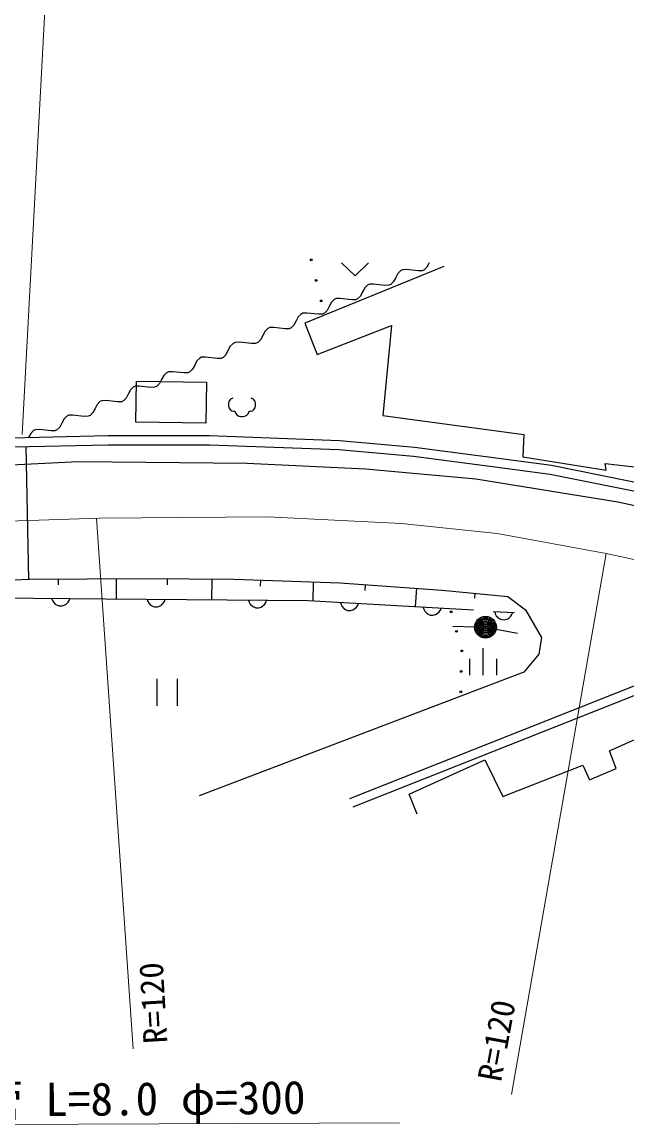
# Model space of a CAD drawing. Units: millimetres, scale not verified. Extents: x 40000 to 680000, y 20000 to 380000.
# Drawn here: x 312462 to 345845, y 258681 to 319510 of the extents above; entities that cross this region are included whole.
import ezdxf
from ezdxf.enums import TextEntityAlignment as Align

# ---------------------------------------------------------------- set-up
doc = ezdxf.new("R2010")
doc.units = ezdxf.units.MM
doc.header["$LTSCALE"] = 1000
doc.linetypes.add('CHAIN', pattern=[18.5, 12, -1.5, 3.5, -1.5])
for name, color, linetype, lineweight in [('M-BGD', 7, 'Continuous', 25), ('M-BMK', 2, 'CHAIN', 13), ('M-STR-HTXT', 7, 'Continuous', 13), ('M-STR-STRC', 7, 'Continuous', 25)]:
    doc.layers.add(name, color=color, linetype=linetype, lineweight=lineweight)
doc.styles.add('ＭＳ ゴシック', font='')
doc.styles.get('ＭＳ ゴシック').set_extended_font_data('MS Gothic')

msp = doc.modelspace()

# ---------------------------------------------------------------- linework, layer by layer
at = {"layer": 'M-BGD'}
for p, q in [((335744, 306028), (328075, 302899)), ((330087, 306234), (330837, 305514)), ((330837, 305514), (331587, 306234)), ((334801, 305996), (334650, 305842)), ((334921, 306222), (334801, 305996)), ((333087, 305423), (332968, 305197)), ((333207, 305650), (333087, 305423)), ((333358, 305803), (333207, 305650)), ((333468, 305851), (333358, 305803)), ((333683, 305858), (333468, 305851)), ((334324, 305788), (333683, 305858)), ((334540, 305794), (334324, 305788)), ((334650, 305842), (334540, 305794)), ((331373, 304851), (331253, 304625)), ((331524, 305004), (331373, 304851)), ((331634, 305052), (331524, 305004)), ((331850, 305059), (331634, 305052)), ((332491, 304989), (331850, 305059)), ((332706, 304996), (332491, 304989)), ((332816, 305044), (332706, 304996)), ((332968, 305197), (332816, 305044)), ((329691, 304206), (329539, 304052)), ((329801, 304254), (329691, 304206)), ((330016, 304260), (329801, 304254)), ((330657, 304190), (330016, 304260)), ((330873, 304197), (330657, 304190)), ((330983, 304245), (330873, 304197)), ((331134, 304398), (330983, 304245)), ((331253, 304625), (331134, 304398)), ((329300, 303599), (329149, 303446)), ((329420, 303826), (329300, 303599)), ((329539, 304052), (329420, 303826)), ((327586, 303027), (327467, 302801)), ((327706, 303254), (327586, 303027)), ((327857, 303407), (327706, 303254)), ((327967, 303455), (327857, 303407)), ((328183, 303461), (327967, 303455)), ((328824, 303392), (328183, 303461)), ((329039, 303398), (328824, 303392)), ((329149, 303446), (329039, 303398)), ((325872, 302455), (325753, 302228)), ((326024, 302608), (325872, 302455)), ((326134, 302656), (326024, 302608)), ((326349, 302663), (326134, 302656)), ((326990, 302593), (326349, 302663)), ((327205, 302599), (326990, 302593)), ((327315, 302647), (327205, 302599)), ((327467, 302801), (327315, 302647)), ((328075, 302899), (328750, 301182)), ((328750, 301182), (332860, 302777)), ((332860, 302777), (332369, 297807)), ((324112, 301788), (323953, 301628)), ((324227, 301839), (324112, 301788)), ((324454, 301846), (324227, 301839)), ((325127, 301772), (324454, 301846)), ((325353, 301779), (325127, 301772)), ((325468, 301830), (325353, 301779)), ((325627, 301990), (325468, 301830)), ((325753, 302228), (325627, 301990)), ((323708, 301163), (323557, 301010)), ((323828, 301390), (323708, 301163)), ((323953, 301628), (323828, 301390)), ((321994, 300591), (321875, 300364)), ((322113, 300817), (321994, 300591)), ((322265, 300971), (322113, 300817)), ((322375, 301019), (322265, 300971)), ((322590, 301025), (322375, 301019)), ((323231, 300955), (322590, 301025)), ((323447, 300962), (323231, 300955)), ((323557, 301010), (323447, 300962)), ((320280, 300019), (320160, 299792)), ((320431, 300172), (320280, 300019)), ((320541, 300220), (320431, 300172)), ((320757, 300226), (320541, 300220)), ((321398, 300157), (320757, 300226)), ((321613, 300163), (321398, 300157)), ((321723, 300211), (321613, 300163)), ((321875, 300364), (321723, 300211)), ((318598, 299373), (318446, 299220)), ((318708, 299421), (318598, 299373)), ((318923, 299428), (318708, 299421)), ((318749, 297439), (318785, 299709)), ((318785, 299709), (322650, 299647)), ((319564, 299358), (318923, 299428)), ((319780, 299364), (319564, 299358)), ((319890, 299412), (319780, 299364)), ((320041, 299566), (319890, 299412)), ((320160, 299792), (320041, 299566)), ((322650, 299647), (322614, 297378)), ((318207, 298767), (318056, 298614)), ((318327, 298993), (318207, 298767)), ((318446, 299220), (318327, 298993)), ((323973, 298706), (323883, 298586)), ((324093, 298766), (323973, 298706)), ((325233, 298706), (325113, 298766)), ((325323, 298586), (325233, 298706)), ((316493, 298195), (316374, 297968)), ((316613, 298421), (316493, 298195)), ((316764, 298574), (316613, 298421)), ((316874, 298622), (316764, 298574)), ((317089, 298629), (316874, 298622)), ((317731, 298559), (317089, 298629)), ((317946, 298566), (317731, 298559)), ((318056, 298614), (317946, 298566)), ((323883, 298586), (323853, 298466)), ((323853, 298466), (323853, 298346)), ((323853, 298346), (323883, 298226)), ((323883, 298226), (323943, 298136)), ((323943, 298136), (324033, 298076)), ((324033, 298076), (324153, 298046)), ((325053, 298046), (325173, 298076)), ((325173, 298076), (325263, 298136)), ((325263, 298136), (325323, 298226)), ((325353, 298466), (325323, 298586)), ((325323, 298226), (325353, 298346)), ((325353, 298346), (325353, 298466)), ((314779, 297622), (314660, 297396)), ((314931, 297776), (314779, 297622)), ((315041, 297823), (314931, 297776)), ((315256, 297830), (315041, 297823)), ((315897, 297760), (315256, 297830)), ((316112, 297767), (315897, 297760)), ((316222, 297815), (316112, 297767)), ((316374, 297968), (316222, 297815)), ((324153, 298046), (324213, 298046)), ((324213, 298046), (324243, 297956)), ((324243, 297956), (324303, 297866)), ((324303, 297866), (324423, 297776)), ((324423, 297776), (324543, 297746)), ((324543, 297746), (324663, 297746)), ((324663, 297746), (324753, 297776)), ((324753, 297776), (324873, 297836)), ((324873, 297836), (324933, 297896)), ((324933, 297896), (324963, 297956)), ((324963, 297956), (324993, 298046)), ((324993, 298046), (325053, 298046)), ((332369, 297807), (340161, 296764)), ((313097, 296977), (312946, 296824)), ((313207, 297025), (313097, 296977)), ((313422, 297031), (313207, 297025)), ((314064, 296962), (313422, 297031)), ((314279, 296968), (314064, 296962)), ((314389, 297016), (314279, 296968)), ((314540, 297169), (314389, 297016)), ((314660, 297396), (314540, 297169)), ((322614, 297378), (318749, 297439)), ((308945, 296505), (317198, 296701)), ((312946, 296824), (312826, 296597)), ((317198, 296701), (322811, 296701)), ((322811, 296701), (329979, 296425)), ((329979, 296425), (334125, 296070)), ((340161, 296764), (340100, 295537)), ((308958, 296005), (317204, 296201)), ((312663, 296093), (312817, 288772)), ((317204, 296201), (322801, 296201)), ((322801, 296201), (329948, 295926)), ((329948, 295926), (334070, 295573)), ((334125, 296070), (338061, 295540)), ((334070, 295573), (337995, 295044)), ((337995, 295044), (341608, 294573)), ((338061, 295540), (341689, 295066)), ((340100, 295537), (344701, 294801)), ((341689, 295066), (348533, 293690)), ((344701, 294801), (344640, 295169)), ((344640, 295169), (347830, 294801)), ((341608, 294573), (348440, 293198)), ((307516, 288577), (312866, 288774)), ((312866, 288774), (319247, 288823)), ((314461, 288786), (314464, 288468)), ((317652, 288810), (317660, 287695)), ((319247, 288823), (324155, 288774)), ((320474, 288810), (320470, 288468)), ((322928, 288786), (322917, 287648)), ((324155, 288774), (329996, 288577)), ((325615, 288724), (325604, 288395)), ((328535, 288626), (328501, 287588)), ((329996, 288577), (335640, 288185)), ((331407, 288479), (331385, 288164)), ((307198, 287798), (317063, 287700)), ((314097, 287729), (314135, 287609)), ((334229, 288283), (334159, 287272)), ((335640, 288185), (339265, 287829)), ((337453, 288007), (337426, 287733)), ((339265, 287829), (340247, 287092)), ((314135, 287609), (314194, 287508)), ((314194, 287508), (314293, 287407)), ((314293, 287407), (314393, 287346)), ((314393, 287346), (314512, 287305)), ((314512, 287305), (314672, 287304)), ((314672, 287304), (314793, 287342)), ((314793, 287342), (314893, 287401)), ((314893, 287401), (314994, 287500)), ((314994, 287500), (315055, 287600)), ((315055, 287600), (315096, 287719)), ((317063, 287700), (328253, 287602)), ((319360, 287680), (319399, 287559)), ((319399, 287559), (319459, 287459)), ((319459, 287459), (319558, 287358)), ((319558, 287358), (319657, 287297)), ((319657, 287297), (319777, 287256)), ((319777, 287256), (319937, 287255)), ((319937, 287255), (320057, 287294)), ((320057, 287294), (320158, 287353)), ((320158, 287353), (320259, 287452)), ((320259, 287452), (320319, 287551)), ((320319, 287551), (320360, 287671)), ((324956, 287631), (324995, 287510)), ((324995, 287510), (325054, 287410)), ((325054, 287410), (325153, 287309)), ((325153, 287309), (325252, 287248)), ((325252, 287248), (325372, 287207)), ((325372, 287207), (325532, 287206)), ((325532, 287206), (325652, 287244)), ((325652, 287244), (325753, 287304)), ((325753, 287304), (325854, 287403)), ((325854, 287403), (325915, 287502)), ((325915, 287502), (325956, 287622)), ((328253, 287602), (337376, 287092)), ((330035, 287502), (330068, 287380)), ((330068, 287380), (330122, 287277)), ((330122, 287277), (330217, 287172)), ((330217, 287172), (330313, 287106)), ((330712, 287084), (330816, 287138)), ((330816, 287138), (330921, 287232)), ((330921, 287232), (330987, 287329)), ((330987, 287329), (331033, 287447)), ((334596, 287248), (334629, 287126)), ((334629, 287126), (334683, 287022)), ((335548, 287074), (335594, 287192)), ((330313, 287106), (330431, 287059)), ((330431, 287059), (330590, 287051)), ((330590, 287051), (330712, 287084)), ((334683, 287022), (334778, 286917)), ((334778, 286917), (334874, 286852)), ((334874, 286852), (334992, 286805)), ((334992, 286805), (335152, 286796)), ((335152, 286796), (335274, 286829)), ((335274, 286829), (335377, 286884)), ((335377, 286884), (335482, 286978)), ((335482, 286978), (335548, 287074)), ((338455, 286994), (339633, 286945)), ((338545, 286991), (338580, 286869)), ((338580, 286869), (338636, 286767)), ((338636, 286767), (338731, 286663)), ((338731, 286663), (338829, 286598)), ((338829, 286598), (338947, 286553)), ((338947, 286553), (339107, 286547)), ((339107, 286547), (339228, 286582)), ((339228, 286582), (339331, 286638)), ((339331, 286638), (339435, 286733)), ((339435, 286733), (339499, 286831)), ((339499, 286831), (339544, 286949)), ((340247, 287092), (341130, 285571)), ((337438, 286142), (336239, 286169)), ((338629, 286022), (339810, 285811)), ((330555, 276693), (352410, 285348)), ((341130, 285571), (340983, 284638)), ((330739, 276228), (352452, 284828)), ((337898, 284986), (337898, 283486)), ((337148, 284386), (337148, 283486)), ((338648, 284386), (338648, 283486)), ((340983, 284638), (340149, 283657)), ((340149, 283657), (322234, 276835)), ((319903, 283290), (319903, 281790)), ((321043, 281790), (321043, 283290)), ((344878, 279315), (353222, 283058)), ((345246, 278334), (344878, 279315)), ((333835, 276923), (338007, 278825)), ((338007, 278825), (338988, 276800)), ((338988, 276800), (343405, 278518)), ((343405, 278518), (343774, 277720)), ((343774, 277720), (345246, 278334)), ((334264, 275818), (333835, 276923))]:
    msp.add_line(p, q, dxfattribs=at)
for centre, radius in [((328424, 306398), 50), ((328700, 305263), 50), ((328976, 304128), 50), ((336137, 286985), 50), ((338038, 286128), 600), ((338038, 286128), 528), ((338038, 286128), 456), ((338038, 286128), 384), ((336432, 285905), 50), ((338038, 286128), 312), ((338038, 286128), 240), ((338038, 286128), 168), ((338038, 286128), 96), ((338038, 286128), 24), ((336726, 284825), 50), ((336702, 283696), 50), ((336677, 282567), 50)]:
    msp.add_circle(centre, radius, dxfattribs=at)
at = {"layer": 'M-BMK'}
for p, q in [((307530, 291829), (316738, 292155)), ((316738, 292155), (326002, 292216)), ((326002, 292216), (333407, 291848)), ((333407, 291848), (338683, 291296)), ((338683, 291296), (344695, 290191)), ((344695, 290191), (366538, 285541))]:
    msp.add_line(p, q, dxfattribs=at)
at = {"layer": 'M-STR-HTXT'}
for p, q in [((312471, 296760), (313818, 321836)), ((316570, 292149), (318588, 262875)), ((344695, 290191), (339468, 260351)), ((306833, 258681), (333293, 258790))]:
    msp.add_line(p, q, dxfattribs=at)
at = {"layer": 'M-STR-STRC'}
for p, q in [((307174, 294848), (315579, 295277)), ((315579, 295277), (324861, 295173)), ((324861, 295173), (331425, 294866)), ((331425, 294866), (337499, 294314)), ((337499, 294314), (345345, 293050)), ((345345, 293050), (360008, 289799))]:
    msp.add_line(p, q, dxfattribs=at)

# ---------------------------------------------------------------- texts
at = {"layer": 'M-STR-HTXT', "style": 'ＭＳ ゴシック'}
for s, height, rotation, p in [('R=120', 1320, 93.3, (320880, 263225)), ('R=120', 1320, 79.6, (339282, 260938)), ('土管 L=8.0 φ=300', 1833, 0.5, (307507, 258564))]:
    msp.add_text(s, height=height, rotation=rotation, dxfattribs=at).set_placement(p, align=Align.BOTTOM_LEFT)

doc.saveas('drawing.dxf')
